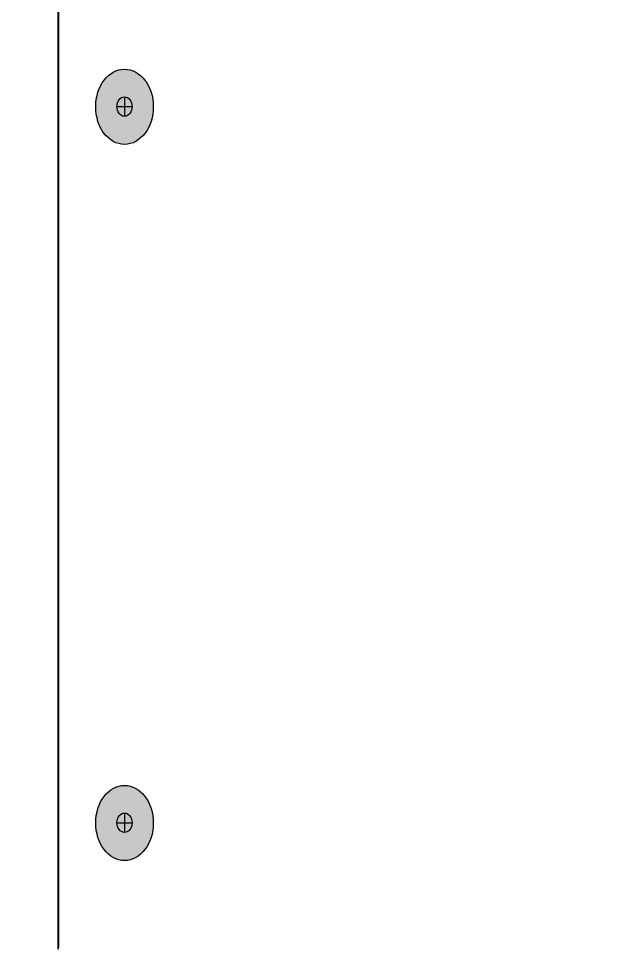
# Model space of a CAD drawing. Extents: x -1328 to 5679, y -4611 to 1603.
# Drawn here: x 2618.7 to 2695, y -2718.6 to -2600.3 of the extents above; entities that cross this region are included whole.
import ezdxf

# ---------------------------------------------------------------- set-up
doc = ezdxf.new("R2010")
doc.units = 0
doc.header["$MEASUREMENT"] = 0
doc.layers.add('G-ANNO-TTLB', color=7, linetype='Continuous', lineweight=0)
doc.layers.add('TYVEK', color=7, linetype='Continuous', lineweight=0)

# ---------------------------------------------------------------- blocks, each defined once
blk = doc.blocks.new('Block_92')
at = {"layer": 'TYVEK', "true_color": 0x003b71, "transparency": 33554687}
h = blk.add_hatch(color=156, dxfattribs=at)
h.dxf.hatch_style = 2
edge = h.paths.add_edge_path()
edge.add_ellipse((2632.19, -2611.53), major_axis=(0, 4.78), ratio=0.766948, start_angle=0, end_angle=360)
h = blk.add_hatch(color=156, dxfattribs=at)
h.dxf.hatch_style = 2
edge = h.paths.add_edge_path()
edge.add_ellipse((2632.19, -2702.64), major_axis=(0, 4.78), ratio=0.766948, start_angle=0, end_angle=360)
at = {"layer": 'TYVEK', "color": 18, "lineweight": 25, "true_color": 0x080808}
for p, q in [((2632.19, -2610.27), (2632.19, -2612.74)), ((2631.22, -2611.5), (2633.17, -2611.5)), ((2632.19, -2701.38), (2632.19, -2703.85)), ((2631.22, -2702.61), (2633.17, -2702.61))]:
    blk.add_line(p, q, dxfattribs=at)
at = {"layer": 'TYVEK', "color": 33, "lineweight": 25, "true_color": 0xcc9966}
for points in [[(2628.02, -2611.87)], [(2631.68, -2616.64)]]:
    blk.add_lwpolyline(points, dxfattribs=at)
at = {"layer": 'TYVEK', "color": 18, "lineweight": 25, "true_color": 0x000000}
for centre in [(2632.19, -2611.53), (2632.19, -2702.64)]:
    blk.add_ellipse(centre, major_axis=(0, 4.78), ratio=0.766948, dxfattribs=at)
at = {"layer": 'TYVEK', "color": 18, "lineweight": 25, "true_color": 0x080808}
for centre in [(2632.19, -2611.5), (2632.19, -2702.61)]:
    blk.add_ellipse(centre, major_axis=(0, 1.23), ratio=0.788846, dxfattribs=at)

msp = doc.modelspace()

# ---------------------------------------------------------------- hatches: boundary and pattern name
at = {"layer": 'G-ANNO-TTLB', "true_color": 0xff00ff, "transparency": 33554687}
h = msp.add_hatch(color=6, dxfattribs=at)
edge = h.paths.add_edge_path()
edge.add_spline(control_points=[(5053.44, -3461.41), (5053.44, -3461.41), (2123.92, -3461.41), (2123.92, -3461.41), (2123.92, -3461.41), (2123.92, -1004.41), (2123.92, -1004.41), (2123.92, -1004.41), (5053.44, -1004.41), (5053.44, -1004.41), (5053.44, -1004.41), (5053.44, -3461.41), (5053.44, -3461.41)], knot_values=[0, 0, 0, 0, 1, 1, 1, 2, 2, 2, 3, 3, 3, 4, 4, 4, 4], degree=3, periodic=0)
edge = h.paths.add_edge_path()
edge.add_spline(control_points=[(2132.92, -1013.41), (2132.92, -1013.41), (2132.92, -3452.41), (2132.92, -3452.41), (2132.92, -3452.41), (5044.44, -3452.41), (5044.44, -3452.41), (5044.44, -3452.41), (5044.44, -1013.41), (5044.44, -1013.41), (5044.44, -1013.41), (2132.92, -1013.41), (2132.92, -1013.41)], knot_values=[0, 0, 0, 0, 1, 1, 1, 2, 2, 2, 3, 3, 3, 4, 4, 4, 4], degree=3, periodic=0)
edge.add_line((2132.92, -1013.41), (2132.92, -1013.41))

# ---------------------------------------------------------------- linework, layer by layer
at = {"layer": 'G-ANNO-TTLB'}
for points in [[(5053.44, -3461.41), (5053.44, -3461.41), (2123.92, -3461.41), (2123.92, -3461.41), (2123.92, -3461.41), (2123.92, -1004.41), (2123.92, -1004.41), (2123.92, -1004.41), (5053.44, -1004.41), (5053.44, -1004.41), (5053.44, -1004.41), (5053.44, -3461.41), (5053.44, -3461.41)], [(2132.92, -1013.41), (2132.92, -1013.41), (2132.92, -3452.41), (2132.92, -3452.41), (2132.92, -3452.41), (5044.44, -3452.41), (5044.44, -3452.41), (5044.44, -3452.41), (5044.44, -1013.41), (5044.44, -1013.41), (5044.44, -1013.41), (2132.92, -1013.41), (2132.92, -1013.41)]]:
    msp.add_open_spline(points, degree=3, knots=[0, 0, 0, 0, 1, 1, 1, 2, 2, 2, 3, 3, 3, 4, 4, 4, 4], dxfattribs=at)
at = {"layer": 'TYVEK', "color": 18, "lineweight": 25, "true_color": 0x000000}
msp.add_line((2623.79, -2296.28), (2623.79, -2718.52), dxfattribs=at)
at = {"layer": 'TYVEK', "color": 2, "lineweight": 25, "true_color": 0xffff00}
msp.add_line((2623.69, -2418.07), (2623.69, -2718.73), dxfattribs=at)

# ---------------------------------------------------------------- block references
at = {"layer": 'TYVEK'}
msp.add_blockref('Block_92', (0, 0), dxfattribs=at)

doc.saveas('drawing.dxf')
